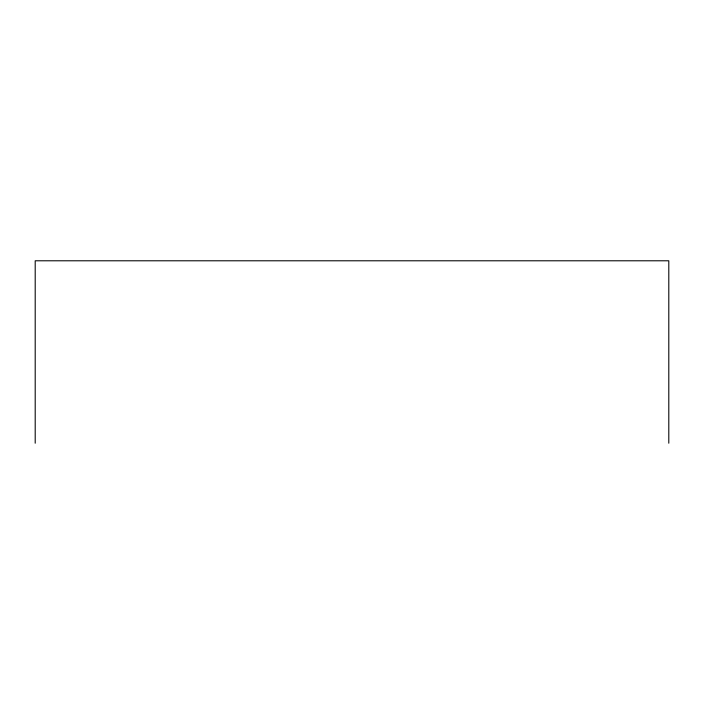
<?xml version="1.0" encoding="UTF-8"?>
<svg xmlns="http://www.w3.org/2000/svg" width="704" height="704" viewBox="0 0 704 704"><rect width="100%" height="100%" fill="white"/><g stroke="black" fill="none" stroke-linecap="round" stroke-linejoin="round"><path stroke-width="1.06" d="M668.8 443.212L668.8 260.788L35.2 260.788L35.2 443.212"/></g></svg>
